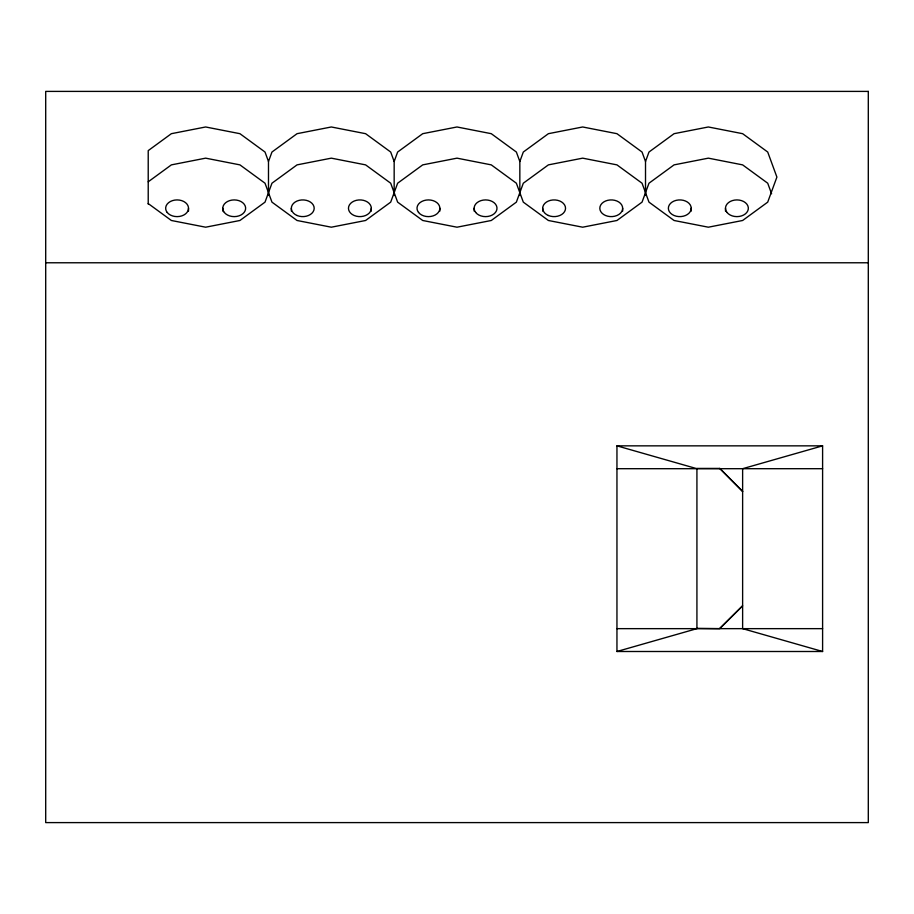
<?xml version="1.0" encoding="UTF-8"?>
<svg xmlns="http://www.w3.org/2000/svg" width="914" height="914" viewBox="0 0 914 914"><rect width="100%" height="100%" fill="white"/><g stroke="black" fill="none" stroke-linecap="round" stroke-linejoin="round"><path stroke-width="1.37" d="M268.488 195.505L268.488 161.504L271.961 152.032L297.05 133.684L331.325 126.977L365.6 133.684L390.689 152.032L394.163 161.504L394.163 195.505M394.163 161.504L397.636 152.032L422.725 133.684L457 126.977L491.275 133.684L516.364 152.032L519.837 161.504L519.837 195.505M519.837 161.504L523.311 152.032L548.4 133.684L582.675 126.977L616.95 133.684L642.039 152.032L645.513 161.504L645.513 195.505M645.513 161.504L648.986 152.032L674.075 133.684L708.35 126.977L742.625 133.684L767.714 152.032L776.9 177.088L767.714 202.143L742.625 220.491L708.35 227.198L674.075 220.491L648.986 202.143L642.039 183.211L616.95 164.874L582.675 158.156L548.4 164.874L523.311 183.211L516.364 202.143L491.275 220.491L457 227.198L422.725 220.491L397.636 202.143L390.689 183.211L365.6 164.874L331.325 158.156L297.05 164.874L271.961 183.211L265.014 202.143L239.925 220.491L205.65 227.198L171.375 220.491L148.217 203.559M719.775 628.375L742.625 605.799L719.775 628.649L696.925 628.375M148.217 181.806L171.375 164.874L205.65 158.156L239.925 164.874L265.014 183.211L271.961 202.143L297.05 220.491L331.325 227.198L365.6 220.491L390.689 202.143L397.636 183.211L422.725 164.874L457 158.156L491.275 164.874L516.364 183.211L523.311 202.143L548.4 220.491L582.675 227.198L616.95 220.491L642.039 202.143L648.986 183.211L674.075 164.874L708.35 158.156L742.625 164.874L767.714 183.211L771.587 193.768M822.6 445.849L742.625 468.699L742.625 628.649L822.6 651.499L822.6 445.849L616.95 445.849L616.95 651.499L822.6 651.499M616.95 651.499L696.925 628.649L696.925 468.425L719.775 468.425L742.625 491.275M45.7 262.775L868.3 262.775M616.95 468.699L822.6 468.699M616.95 628.649L822.6 628.649M616.95 445.849L696.925 468.699M742.625 491.549L719.775 468.425M268.488 161.504L265.014 152.032L239.925 133.684L205.65 126.977L171.375 133.684L148.217 150.616L148.217 204.085M725.488 208.266L725.488 211.1M691.213 208.266A11.425 8.352 0 0 1 674.075 215.498A11.425 8.352 0 0 1 674.075 201.034A11.425 8.352 0 0 1 691.213 208.266L691.213 211.1M622.663 208.266A11.425 8.352 0 0 1 605.525 215.498A11.425 8.352 0 0 1 605.525 201.034A11.425 8.352 0 0 1 622.663 208.266L622.663 211.1M542.688 208.266L542.688 211.1M474.138 208.266L474.138 211.1M439.863 208.266L439.863 211.1M371.312 208.266A11.425 8.352 0 0 1 354.175 215.498A11.425 8.352 0 0 1 354.175 201.034A11.425 8.352 0 0 1 371.312 208.266L371.312 211.1M291.338 208.266L291.338 211.1M222.788 208.266L222.788 211.1M188.513 208.266L188.513 211.1M868.3 91.4L45.7 91.4L45.7 822.6L868.3 822.6L868.3 91.4M548.4 215.498A11.425 8.352 0 0 0 565.538 208.266A11.425 8.352 0 0 0 548.4 201.034A11.425 8.352 0 0 0 548.4 215.498M475.668 212.448A11.425 8.352 0 0 0 495.457 212.448A11.425 8.352 0 0 0 485.563 199.915A11.425 8.352 0 0 0 475.668 212.448M297.05 215.498A11.425 8.352 0 0 0 314.188 208.266A11.425 8.352 0 0 0 297.05 201.034A11.425 8.352 0 0 0 297.05 215.498M224.318 212.448A11.425 8.352 0 0 0 244.107 212.448A11.425 8.352 0 0 0 234.213 199.915A11.425 8.352 0 0 0 224.318 212.448M167.193 212.448A11.425 8.352 0 0 0 186.982 212.448A11.425 8.352 0 0 0 177.088 199.915A11.425 8.352 0 0 0 167.193 212.448M418.543 212.448A11.425 8.352 0 0 0 438.332 212.448A11.425 8.352 0 0 0 428.438 199.915A11.425 8.352 0 0 0 418.543 212.448M727.018 212.448A11.425 8.352 0 0 0 746.807 212.448A11.425 8.352 0 0 0 736.913 199.915A11.425 8.352 0 0 0 727.018 212.448"/></g></svg>
